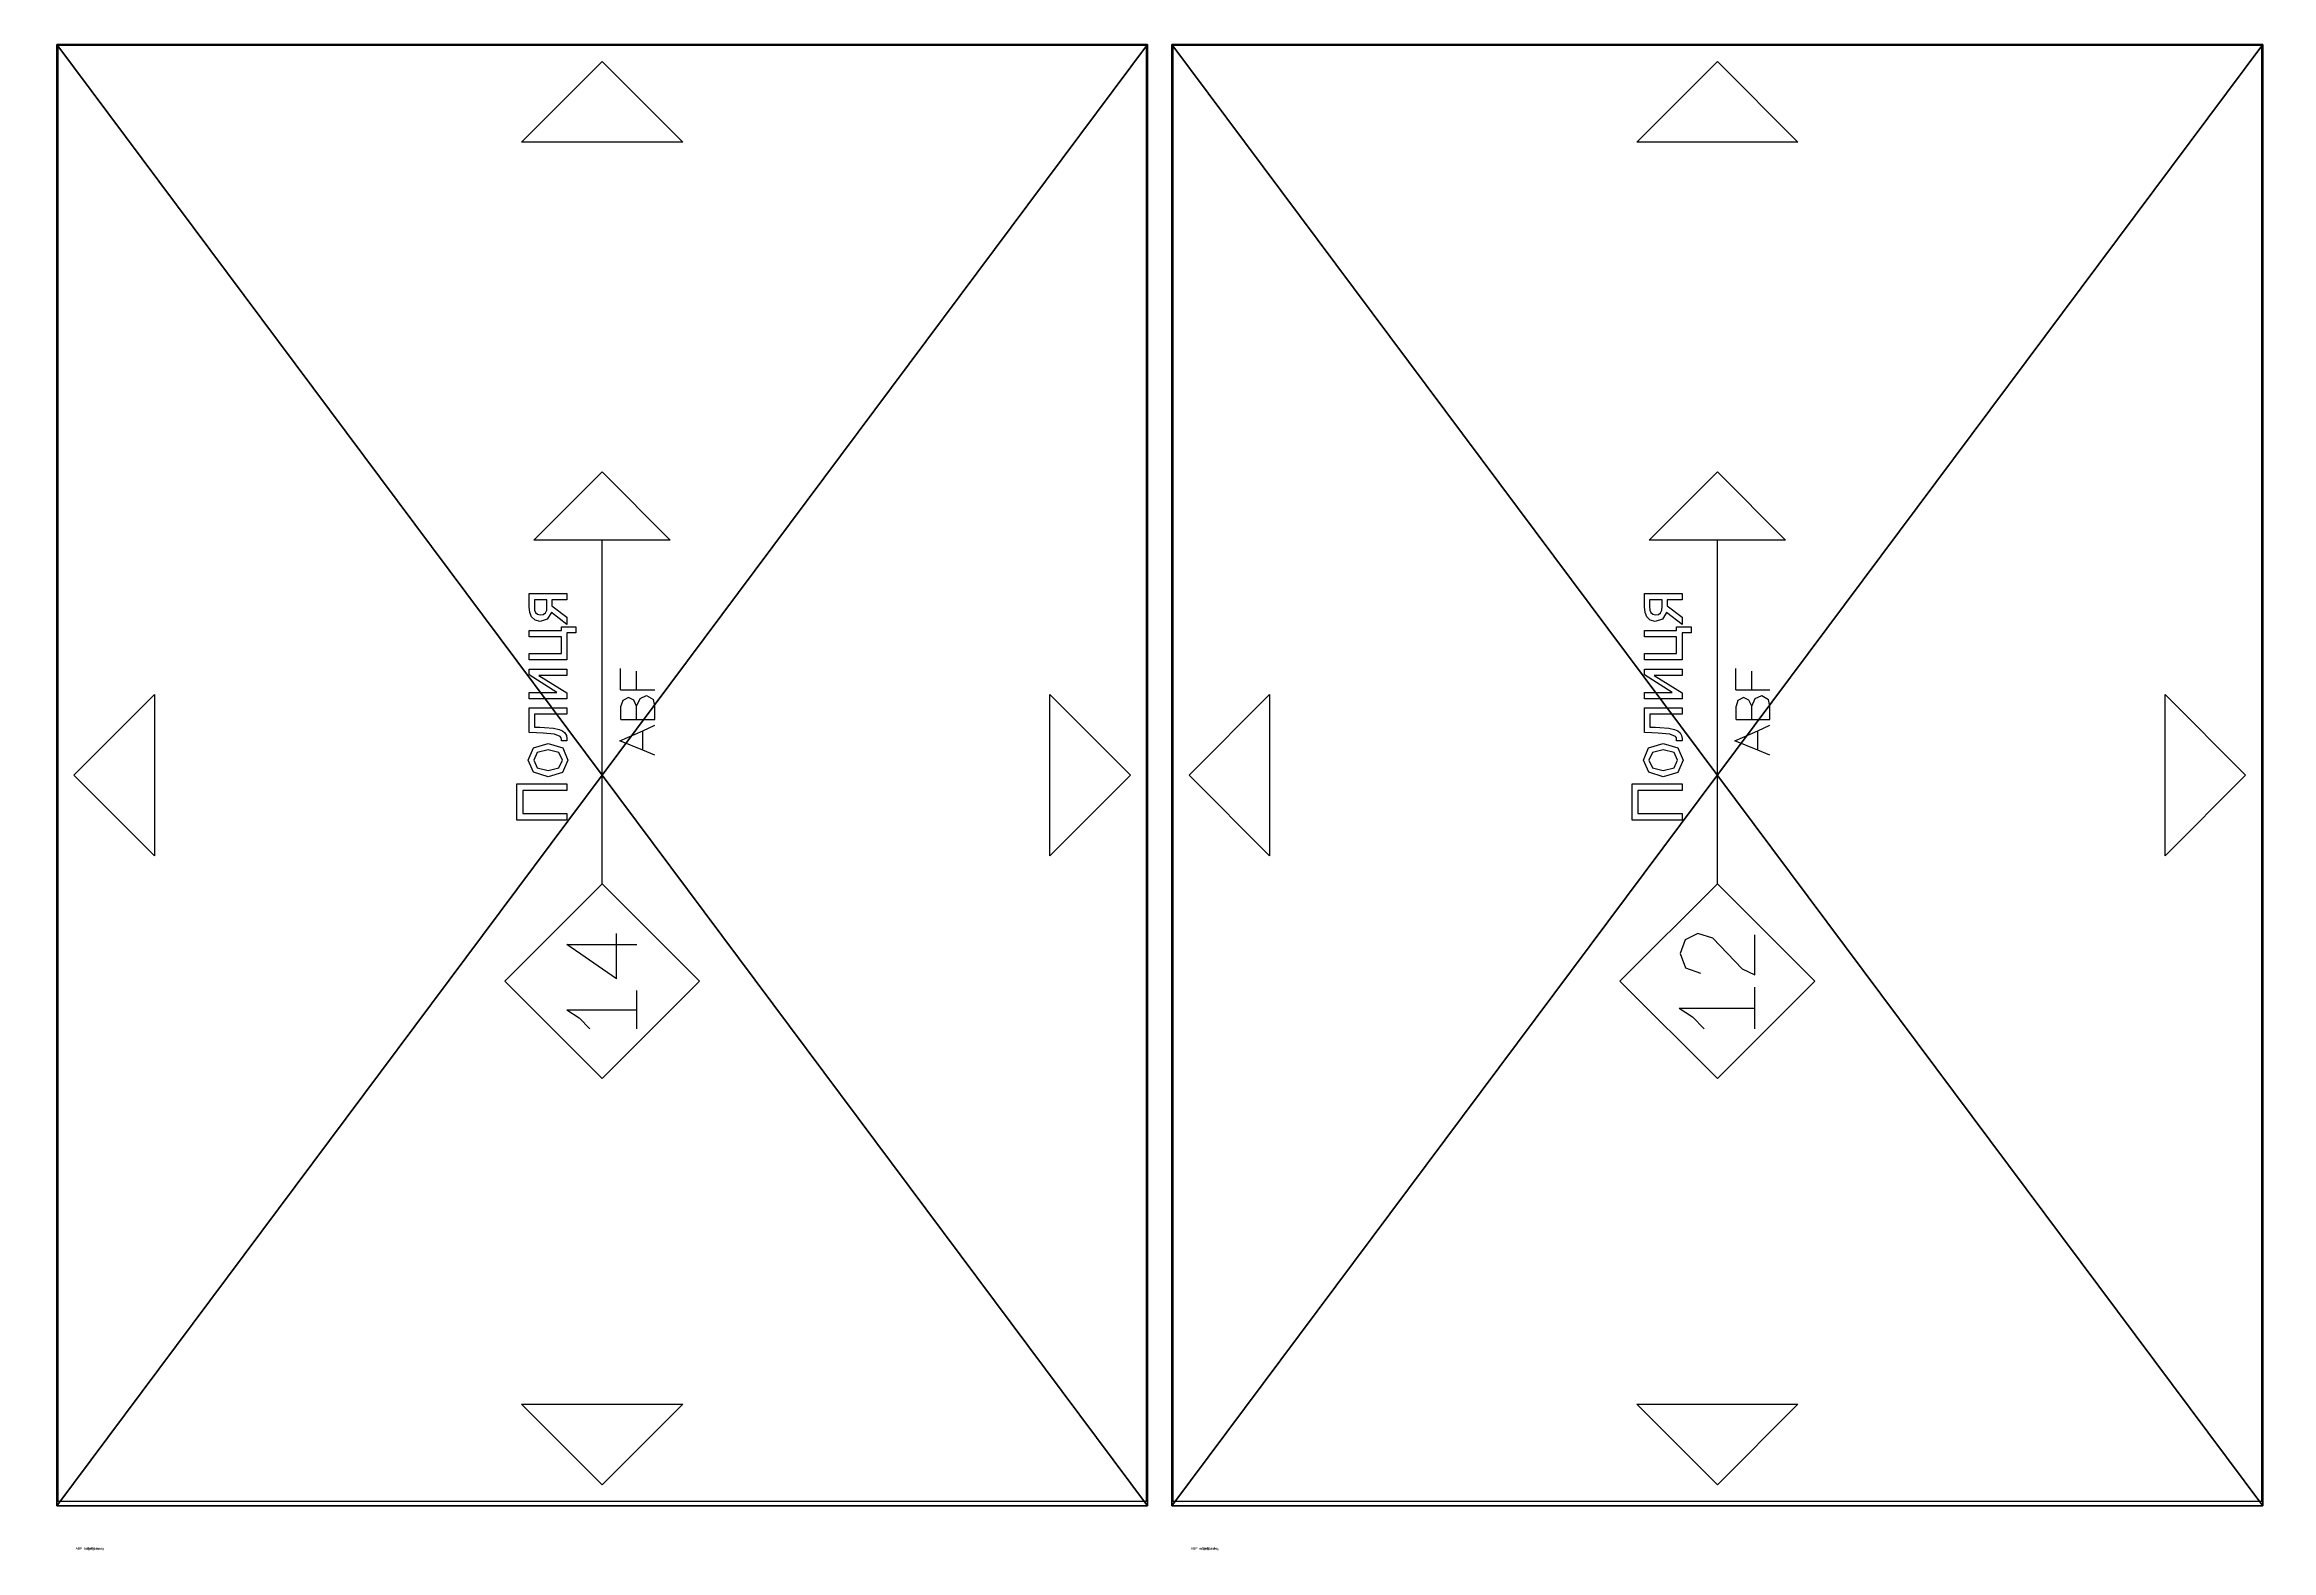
# Model space of a CAD drawing. Header units: millimetres. Extents: x -53597 to 18, y -2458 to 2097.
# Drawn here: x -4893 to -3978, y -18 to 600 of the extents above; entities that cross this region are included whole.
import ezdxf

# ---------------------------------------------------------------- set-up
doc = ezdxf.new("R2010")
doc.units = ezdxf.units.MM
doc.header["$LTSCALE"] = 25.4
doc.layers.get('0').update_dxf_attribs({"true_color": 0xffffff})
for name, color, linetype, true_color in [('ABF_cuttingLines', 32, 'Continuous', 0xcc6600), ('ABF_edgeBanding', 32, 'Continuous', 0xcc5400), ('ABF_Label', 253, 'Continuous', 0x9999cc)]:
    doc.layers.add(name, color=color, linetype=linetype, true_color=true_color)

# ---------------------------------------------------------------- blocks, each defined once
blk = doc.blocks.new('Group448#1')
at = {"layer": 'ABF_Label', "color": 0}
for p, q in [((-11.73, 9.21), (-11.73, 22.25)), ((-11.73, 22.25), (-2.26, 22.25)), ((-4, 20.71), (-10, 20.71)), ((-10, 20.71), (-10, 9.21)), ((-4, 9.21), (-4, 20.71)), ((-2.26, 22.25), (-2.26, 9.21)), ((-0.44, 14.09), (0.76, 17.9)), ((0.76, 17.9), (3.94, 19.26)), ((3.94, 17.84), (1.95, 16.92)), ((3.94, 19.26), (7.11, 17.91)), ((5.91, 16.92), (3.94, 17.84)), ((7.11, 17.91), (8.3, 14.09)), ((11.06, 17.11), (11.12, 18.99)), ((11.12, 18.99), (17.57, 18.99)), ((12.56, 17.6), (12.5, 16.21)), ((15.92, 17.6), (12.56, 17.6)), ((15.92, 9.21), (15.92, 17.6)), ((17.57, 18.99), (17.57, 9.21)), ((19.95, 9.21), (19.95, 18.99)), ((19.95, 18.99), (21.58, 18.99)), ((21.58, 18.99), (21.58, 11.81)), ((21.58, 11.81), (26.13, 18.99)), ((26.13, 18.99), (27.67, 18.99)), ((27.67, 18.99), (27.67, 9.21)), ((30.06, 9.21), (30.06, 18.99)), ((30.06, 18.99), (31.7, 18.99)), ((31.7, 18.99), (31.7, 10.62)), ((36.07, 10.62), (36.07, 18.99)), ((36.07, 18.99), (37.72, 18.99)), ((37.72, 18.99), (37.72, 10.62)), ((40.1, 16.2), (40.42, 17.48)), ((40.42, 17.48), (41.28, 18.4)), ((41.28, 18.4), (42.39, 18.84)), ((42.39, 18.84), (43.88, 18.99)), ((43.07, 17.61), (42.43, 17.38)), ((43.96, 17.67), (43.07, 17.61)), ((43.88, 18.99), (47.4, 18.99)), ((45.75, 17.67), (43.96, 17.67)), ((45.75, 14.38), (45.75, 17.67)), ((47.4, 18.99), (47.4, 9.21)), ((0.73, 10.32), (-0.44, 14.09)), ((1.95, 16.92), (1.26, 14.09)), ((1.26, 14.09), (1.95, 11.3)), ((5.9, 11.29), (6.6, 14.09)), ((6.6, 14.09), (5.91, 16.92)), ((8.3, 14.09), (7.11, 10.28)), ((10.07, 10.91), (10.71, 12.42)), ((10.71, 12.42), (11, 15.42)), ((11, 15.42), (11.06, 17.11)), ((12.27, 12.69), (11.95, 11.2)), ((12.45, 14.99), (12.27, 12.69)), ((12.5, 16.21), (12.45, 14.99)), ((26.04, 16.5), (21.44, 9.21)), ((26.04, 9.21), (26.04, 16.5)), ((39.3, 9.21), (42.45, 13.23)), ((40.67, 14.3), (40.1, 16.2)), ((42.45, 13.23), (40.67, 14.3)), ((44.12, 13.09), (41.22, 9.21)), ((41.95, 16.86), (41.79, 16.15)), ((41.79, 16.15), (41.9, 15.37)), ((41.9, 15.37), (42.3, 14.81)), ((42.43, 17.38), (41.95, 16.86)), ((42.3, 14.81), (43.05, 14.46)), ((43.05, 14.46), (44.02, 14.38)), ((44.02, 14.38), (45.75, 14.38)), ((45.75, 13.09), (44.12, 13.09)), ((45.75, 9.21), (45.75, 13.09)), ((-63.02, 6.49), (-66.14, 3.46)), ((-60.72, 9.95), (-63.02, 6.49)), ((-60.72, 9.95), (-60.72, -9.78)), ((-50.23, 8.28), (-51.65, 4.38)), ((-46.48, 9.68), (-50.23, 8.28)), ((-42.88, 8.36), (-46.48, 9.68)), ((-41.25, 5.11), (-42.88, 8.36)), ((-10, 9.21), (-11.73, 9.21)), ((-2.26, 9.21), (-4, 9.21)), ((3.94, 8.93), (0.73, 10.32)), ((1.95, 11.3), (3.94, 10.35)), ((3.94, 10.35), (5.9, 11.29)), ((7.11, 10.28), (3.94, 8.93)), ((8.93, 9.21), (8.93, 10.64)), ((8.93, 10.64), (9.02, 10.64)), ((9.24, 9.2), (8.93, 9.21)), ((9.02, 10.64), (9.14, 10.63)), ((9.14, 10.63), (9.3, 10.62)), ((9.6, 9.19), (9.24, 9.2)), ((9.3, 10.62), (9.71, 10.69)), ((10.37, 9.32), (9.6, 9.19)), ((9.71, 10.69), (10.07, 10.91)), ((11.01, 9.71), (10.37, 9.32)), ((11.53, 10.3), (11.01, 9.71)), ((11.95, 11.2), (11.53, 10.3)), ((17.57, 9.21), (15.92, 9.21)), ((21.44, 9.21), (19.95, 9.21)), ((27.67, 9.21), (26.04, 9.21)), ((37.16, 9.21), (30.06, 9.21)), ((31.7, 10.62), (36.07, 10.62)), ((37.16, 6.86), (37.16, 9.21)), ((38.69, 6.86), (37.16, 6.86)), ((37.72, 10.62), (38.69, 10.62)), ((38.69, 10.62), (38.69, 6.86)), ((41.22, 9.21), (39.3, 9.21)), ((47.4, 9.21), (45.75, 9.21)), ((-42.51, 1.2), (-50.47, -6.45)), ((-42.51, 1.2), (-41.25, 5.11)), ((-28.29, 0), (61.31, 0)), ((6.49, -10.57), (8.95, -4.58)), ((8.95, -4.58), (11.61, -10.57)), ((14.53, -4.88), (17.96, -4.88)), ((14.53, -4.88), (14.53, -8.98)), ((19.51, -5.38), (17.96, -4.88)), ((20.29, -6.84), (19.51, -5.38)), ((22.27, -4.79), (22.27, -8.97)), ((22.27, -4.79), (27.81, -4.79)), ((-66.14, -9.78), (-60.72, -9.78)), ((-60.72, -9.78), (-55.29, -9.78)), ((-50.47, -6.45), (-52.02, -9.78)), ((-52.02, -9.78), (-41.58, -9.78)), ((5.21, -13.72), (6.49, -10.57)), ((6.49, -10.57), (11.61, -10.57)), ((11.61, -10.57), (13.01, -13.72)), ((14.53, -8.98), (14.53, -13.72)), ((14.53, -8.98), (17.96, -8.98)), ((17.96, -8.98), (19.55, -8.25)), ((17.96, -8.98), (20.04, -9.9)), ((19.55, -8.25), (20.29, -6.84)), ((20.74, -11.59), (19.76, -13.36)), ((20.04, -9.9), (20.74, -11.59)), ((22.27, -8.97), (27.09, -8.97)), ((22.27, -8.97), (22.27, -13.72)), ((14.53, -13.72), (17.96, -13.72)), ((17.96, -13.72), (19.76, -13.36))]:
    blk.add_line(p, q, dxfattribs=at)
for points in [[(-28.29, 0, 0), (-53.69, -25.4, 0), (-79.09, 0, 0), (-53.69, 25.4, 0), (-28.29, 0, 0)], [(61.31, 17.78, 0), (79.09, 0, 0), (61.31, -17.78, 0), (61.31, 17.78, 0)]]:
    blk.add_polyline3d(points, close=True, dxfattribs=at)
blk = doc.blocks.new('Group464#1')
at = {"layer": 'ABF_cuttingLines', "color": 0}
blk.add_polyline3d([(-17.4, 617.6, 0), (-464.6, 617.6, 0), (-464.6, 20, 0), (-17.4, 20, 0), (-17.4, 617.6, 0)], close=True, dxfattribs=at)
blk = doc.blocks.new('Group465#1')
at = {"layer": 'ABF_edgeBanding', "color": 0}
for points in [[(-241, 610.98, 0), (-207.91, 577.9, 0), (-274.09, 577.9, 0), (-241, 610.98, 0)], [(-457.98, 318, 0), (-424.9, 351.09, 0), (-424.9, 284.91, 0), (-457.98, 318, 0)], [(-24.02, 318, 0), (-57.1, 284.91, 0), (-57.1, 351.09, 0), (-24.02, 318, 0)], [(-241, 26.62, 0), (-274.09, 59.7, 0), (-207.91, 59.7, 0), (-241, 26.62, 0)]]:
    blk.add_polyline3d(points, close=True, dxfattribs=at)
blk = doc.blocks.new('______#9')
at = {"color": 0}
for p, q in [((-465, 618), (-465, 18)), ((-17, 618), (-465, 618)), ((-17, 618, 18), (-465, 618, 18)), ((-465, 618, 18), (-465, 18, 18)), ((-465, 618, 18), (-465, 18, 18)), ((-465, 618), (-465, 618, 18)), ((-465, 618), (-465, 18)), ((-17, 618), (-465, 618)), ((-465, 618), (-465, 618, 18)), ((-17, 618, 18), (-465, 618, 18)), ((-17, 618), (-17, 618, 18)), ((-17, 18, 18), (-17, 618, 18)), ((-17, 18), (-17, 618)), ((-17, 18), (-17, 618)), ((-17, 18, 18), (-17, 618, 18)), ((-17, 618), (-17, 618, 18)), ((-465, 18, 18), (-17, 18, 18)), ((-465, 18), (-465, 18, 18)), ((-465, 18), (-17, 18)), ((-465, 18), (-17, 18)), ((-465, 18, 18), (-17, 18, 18)), ((-465, 18), (-465, 18, 18)), ((-17, 18), (-17, 18, 18)), ((-17, 18), (-17, 18, 18))]:
    blk.add_line(p, q, dxfattribs=at)
at = {"layer": 'ABF_cuttingLines', "color": 0}
ref = blk.add_blockref('Group464#1', (0, 0, 18), dxfattribs=at)
ref.add_attrib('Skp_GroupInstanceName', '_ABF_cuttingLines', (0, 0), dxfattribs={"layer": '0', "height": 1})
at = {"layer": 'ABF_edgeBanding', "color": 0}
ref = blk.add_blockref('Group465#1', (0, 0, 18), dxfattribs=at)
ref.add_attrib('Skp_GroupInstanceName', '_ABF_edgeBanding', (0, 0), dxfattribs={"layer": '0', "height": 1})
at = {"layer": 'ABF_Label', "color": 0}
ref = blk.add_blockref('Group448#1', (-241, 318, 18), dxfattribs=dict(at, xscale=1.574803149606299, yscale=1.574803149606299, rotation=90))
ref.add_attrib('Skp_GroupInstanceName', '_ABF_Label', (0, 0), dxfattribs={"layer": '0', "height": 1})
at = {"color": 0}
mesh = blk.add_polyface(dxfattribs=at)
corners = [(-17, 618), (-465, 18), (-465, 618), (-17, 18)]
mesh.append_faces([[corners[k] for k in face] for face in [(0, 1, 2), (1, 0, 3)]], dxfattribs={"vtx0": -1, "color": 0})
at = {"color": 7, "true_color": 0xffffff}
mesh = blk.add_polyface(dxfattribs=at)
corners = [(-17, 18, 18), (-465, 618, 18), (-465, 18, 18), (-17, 618, 18)]
mesh.append_faces([[corners[k] for k in face] for face in [(0, 1, 2), (1, 0, 3)]], dxfattribs={"vtx0": -1, "color": 7})
at = {"color": 0}
mesh = blk.add_polyface(dxfattribs=at)
corners = [(-465, 618, 18), (-465, 18), (-465, 18, 18), (-465, 618)]
mesh.append_faces([[corners[k] for k in face] for face in [(0, 1, 2), (1, 0, 3)]], dxfattribs={"vtx0": -1, "color": 0})
mesh = blk.add_polyface(dxfattribs=at)
corners = [(-465, 618, 18), (-17, 618), (-465, 618), (-17, 618, 18)]
mesh.append_faces([[corners[k] for k in face] for face in [(0, 1, 2), (1, 0, 3)]], dxfattribs={"vtx0": -1, "color": 0})
mesh = blk.add_polyface(dxfattribs=at)
corners = [(-17, 618), (-17, 18, 18), (-17, 18), (-17, 618, 18)]
mesh.append_faces([[corners[k] for k in face] for face in [(0, 1, 2), (1, 0, 3)]], dxfattribs={"vtx0": -1, "color": 0})
mesh = blk.add_polyface(dxfattribs=at)
corners = [(-17, 18, 18), (-465, 18), (-17, 18), (-465, 18, 18)]
mesh.append_faces([[corners[k] for k in face] for face in [(0, 1, 2), (1, 0, 3)]], dxfattribs={"vtx0": -1, "color": 0})
blk = doc.blocks.new('Group451#1')
at = {"layer": 'ABF_Label', "color": 0}
for p, q in [((-11.73, 9.21), (-11.73, 22.25)), ((-11.73, 22.25), (-2.26, 22.25)), ((-4, 20.71), (-10, 20.71)), ((-10, 20.71), (-10, 9.21)), ((-4, 9.21), (-4, 20.71)), ((-2.26, 22.25), (-2.26, 9.21)), ((-0.44, 14.09), (0.76, 17.9)), ((0.76, 17.9), (3.94, 19.26)), ((3.94, 17.84), (1.95, 16.92)), ((3.94, 19.26), (7.11, 17.91)), ((5.91, 16.92), (3.94, 17.84)), ((7.11, 17.91), (8.3, 14.09)), ((11.06, 17.11), (11.12, 18.99)), ((11.12, 18.99), (17.57, 18.99)), ((12.56, 17.6), (12.5, 16.21)), ((15.92, 17.6), (12.56, 17.6)), ((15.92, 9.21), (15.92, 17.6)), ((17.57, 18.99), (17.57, 9.21)), ((19.95, 9.21), (19.95, 18.99)), ((19.95, 18.99), (21.58, 18.99)), ((21.58, 18.99), (21.58, 11.81)), ((21.58, 11.81), (26.13, 18.99)), ((26.13, 18.99), (27.67, 18.99)), ((27.67, 18.99), (27.67, 9.21)), ((30.06, 9.21), (30.06, 18.99)), ((30.06, 18.99), (31.7, 18.99)), ((31.7, 18.99), (31.7, 10.62)), ((36.07, 10.62), (36.07, 18.99)), ((36.07, 18.99), (37.72, 18.99)), ((37.72, 18.99), (37.72, 10.62)), ((40.1, 16.2), (40.42, 17.48)), ((40.42, 17.48), (41.28, 18.4)), ((41.28, 18.4), (42.39, 18.84)), ((42.39, 18.84), (43.88, 18.99)), ((43.07, 17.61), (42.43, 17.38)), ((43.96, 17.67), (43.07, 17.61)), ((43.88, 18.99), (47.4, 18.99)), ((45.75, 17.67), (43.96, 17.67)), ((45.75, 14.38), (45.75, 17.67)), ((47.4, 18.99), (47.4, 9.21)), ((0.73, 10.32), (-0.44, 14.09)), ((1.95, 16.92), (1.26, 14.09)), ((1.26, 14.09), (1.95, 11.3)), ((5.9, 11.29), (6.6, 14.09)), ((6.6, 14.09), (5.91, 16.92)), ((8.3, 14.09), (7.11, 10.28)), ((10.07, 10.91), (10.71, 12.42)), ((10.71, 12.42), (11, 15.42)), ((11, 15.42), (11.06, 17.11)), ((12.27, 12.69), (11.95, 11.2)), ((12.45, 14.99), (12.27, 12.69)), ((12.5, 16.21), (12.45, 14.99)), ((26.04, 16.5), (21.44, 9.21)), ((26.04, 9.21), (26.04, 16.5)), ((39.3, 9.21), (42.45, 13.23)), ((40.67, 14.3), (40.1, 16.2)), ((42.45, 13.23), (40.67, 14.3)), ((44.12, 13.09), (41.22, 9.21)), ((41.95, 16.86), (41.79, 16.15)), ((41.79, 16.15), (41.9, 15.37)), ((41.9, 15.37), (42.3, 14.81)), ((42.43, 17.38), (41.95, 16.86)), ((42.3, 14.81), (43.05, 14.46)), ((43.05, 14.46), (44.02, 14.38)), ((44.02, 14.38), (45.75, 14.38)), ((45.75, 13.09), (44.12, 13.09)), ((45.75, 9.21), (45.75, 13.09)), ((-63.25, 6), (-66.14, 3.2)), ((-61.13, 9.2), (-63.25, 6)), ((-61.13, 9.2), (-61.13, -9.05)), ((-53.09, -3.77), (-44.18, 9.2)), ((-44.18, 9.2), (-44.18, -3.77)), ((-10, 9.21), (-11.73, 9.21)), ((-2.26, 9.21), (-4, 9.21)), ((3.94, 8.93), (0.73, 10.32)), ((1.95, 11.3), (3.94, 10.35)), ((3.94, 10.35), (5.9, 11.29)), ((7.11, 10.28), (3.94, 8.93)), ((8.93, 9.21), (8.93, 10.64)), ((8.93, 10.64), (9.02, 10.64)), ((9.24, 9.2), (8.93, 9.21)), ((9.02, 10.64), (9.14, 10.63)), ((9.14, 10.63), (9.3, 10.62)), ((9.6, 9.19), (9.24, 9.2)), ((9.3, 10.62), (9.71, 10.69)), ((10.37, 9.32), (9.6, 9.19)), ((9.71, 10.69), (10.07, 10.91)), ((11.01, 9.71), (10.37, 9.32)), ((11.53, 10.3), (11.01, 9.71)), ((11.95, 11.2), (11.53, 10.3)), ((17.57, 9.21), (15.92, 9.21)), ((21.44, 9.21), (19.95, 9.21)), ((27.67, 9.21), (26.04, 9.21)), ((37.16, 9.21), (30.06, 9.21)), ((31.7, 10.62), (36.07, 10.62)), ((37.16, 6.86), (37.16, 9.21)), ((38.69, 6.86), (37.16, 6.86)), ((37.72, 10.62), (38.69, 10.62)), ((38.69, 10.62), (38.69, 6.86)), ((41.22, 9.21), (39.3, 9.21)), ((47.4, 9.21), (45.75, 9.21)), ((-28.29, 0), (61.31, 0)), ((-53.09, -3.77), (-44.18, -3.77)), ((-44.18, -3.77), (-41.25, -3.77)), ((-44.18, -3.77), (-44.18, -9.05)), ((6.49, -10.57), (8.95, -4.58)), ((8.95, -4.58), (11.61, -10.57)), ((14.53, -4.88), (17.96, -4.88)), ((14.53, -4.88), (14.53, -8.98)), ((19.51, -5.38), (17.96, -4.88)), ((20.29, -6.84), (19.51, -5.38)), ((22.27, -4.79), (22.27, -8.97)), ((22.27, -4.79), (27.81, -4.79)), ((-66.14, -9.05), (-61.13, -9.05)), ((-61.13, -9.05), (-56.11, -9.05)), ((5.21, -13.72), (6.49, -10.57)), ((6.49, -10.57), (11.61, -10.57)), ((11.61, -10.57), (13.01, -13.72)), ((14.53, -8.98), (14.53, -13.72)), ((14.53, -8.98), (17.96, -8.98)), ((17.96, -8.98), (19.55, -8.25)), ((17.96, -8.98), (20.04, -9.9)), ((19.55, -8.25), (20.29, -6.84)), ((20.74, -11.59), (19.76, -13.36)), ((20.04, -9.9), (20.74, -11.59)), ((22.27, -8.97), (27.09, -8.97)), ((22.27, -8.97), (22.27, -13.72)), ((14.53, -13.72), (17.96, -13.72)), ((17.96, -13.72), (19.76, -13.36))]:
    blk.add_line(p, q, dxfattribs=at)
for points in [[(-28.29, 0, 0), (-53.69, -25.4, 0), (-79.09, 0, 0), (-53.69, 25.4, 0), (-28.29, 0, 0)], [(61.31, 17.78, 0), (79.09, 0, 0), (61.31, -17.78, 0), (61.31, 17.78, 0)]]:
    blk.add_polyline3d(points, close=True, dxfattribs=at)
blk = doc.blocks.new('Group466#1')
at = {"layer": 'ABF_cuttingLines', "color": 0}
blk.add_polyline3d([(-17.4, 617.6, 0), (-464.6, 617.6, 0), (-464.6, 20, 0), (-17.4, 20, 0), (-17.4, 617.6, 0)], close=True, dxfattribs=at)
blk = doc.blocks.new('Group467#1')
at = {"layer": 'ABF_edgeBanding', "color": 0}
for points in [[(-241, 610.98, 0), (-207.91, 577.9, 0), (-274.09, 577.9, 0), (-241, 610.98, 0)], [(-457.98, 318, 0), (-424.9, 351.09, 0), (-424.9, 284.91, 0), (-457.98, 318, 0)], [(-24.02, 318, 0), (-57.1, 284.91, 0), (-57.1, 351.09, 0), (-24.02, 318, 0)], [(-241, 26.62, 0), (-274.09, 59.7, 0), (-207.91, 59.7, 0), (-241, 26.62, 0)]]:
    blk.add_polyline3d(points, close=True, dxfattribs=at)
blk = doc.blocks.new('______#10')
at = {"color": 0}
for p, q in [((-465, 618), (-465, 18)), ((-17, 618), (-465, 618)), ((-17, 618, 18), (-465, 618, 18)), ((-465, 618, 18), (-465, 18, 18)), ((-465, 618, 18), (-465, 18, 18)), ((-465, 618), (-465, 618, 18)), ((-465, 618), (-465, 18)), ((-17, 618), (-465, 618)), ((-465, 618), (-465, 618, 18)), ((-17, 618, 18), (-465, 618, 18)), ((-17, 618), (-17, 618, 18)), ((-17, 18, 18), (-17, 618, 18)), ((-17, 18), (-17, 618)), ((-17, 18), (-17, 618)), ((-17, 18, 18), (-17, 618, 18)), ((-17, 618), (-17, 618, 18)), ((-465, 18, 18), (-17, 18, 18)), ((-465, 18), (-465, 18, 18)), ((-465, 18), (-17, 18)), ((-465, 18), (-17, 18)), ((-465, 18, 18), (-17, 18, 18)), ((-465, 18), (-465, 18, 18)), ((-17, 18), (-17, 18, 18)), ((-17, 18), (-17, 18, 18))]:
    blk.add_line(p, q, dxfattribs=at)
at = {"layer": 'ABF_cuttingLines', "color": 0}
ref = blk.add_blockref('Group466#1', (0, 0, 18), dxfattribs=at)
ref.add_attrib('Skp_GroupInstanceName', '_ABF_cuttingLines', (0, 0), dxfattribs={"layer": '0', "height": 1})
at = {"layer": 'ABF_edgeBanding', "color": 0}
ref = blk.add_blockref('Group467#1', (0, 0, 18), dxfattribs=at)
ref.add_attrib('Skp_GroupInstanceName', '_ABF_edgeBanding', (0, 0), dxfattribs={"layer": '0', "height": 1})
at = {"layer": 'ABF_Label', "color": 0}
ref = blk.add_blockref('Group451#1', (-241, 318, 18), dxfattribs=dict(at, xscale=1.574803149606299, yscale=1.574803149606299, rotation=90))
ref.add_attrib('Skp_GroupInstanceName', '_ABF_Label', (0, 0), dxfattribs={"layer": '0', "height": 1})
at = {"color": 0}
mesh = blk.add_polyface(dxfattribs=at)
corners = [(-17, 618), (-465, 18), (-465, 618), (-17, 18)]
mesh.append_faces([[corners[k] for k in face] for face in [(0, 1, 2), (1, 0, 3)]], dxfattribs={"vtx0": -1, "color": 0})
at = {"color": 7, "true_color": 0xffffff}
mesh = blk.add_polyface(dxfattribs=at)
corners = [(-17, 18, 18), (-465, 618, 18), (-465, 18, 18), (-17, 618, 18)]
mesh.append_faces([[corners[k] for k in face] for face in [(0, 1, 2), (1, 0, 3)]], dxfattribs={"vtx0": -1, "color": 7})
at = {"color": 0}
mesh = blk.add_polyface(dxfattribs=at)
corners = [(-465, 618, 18), (-465, 18), (-465, 18, 18), (-465, 618)]
mesh.append_faces([[corners[k] for k in face] for face in [(0, 1, 2), (1, 0, 3)]], dxfattribs={"vtx0": -1, "color": 0})
mesh = blk.add_polyface(dxfattribs=at)
corners = [(-465, 618, 18), (-17, 618), (-465, 618), (-17, 618, 18)]
mesh.append_faces([[corners[k] for k in face] for face in [(0, 1, 2), (1, 0, 3)]], dxfattribs={"vtx0": -1, "color": 0})
mesh = blk.add_polyface(dxfattribs=at)
corners = [(-17, 618), (-17, 18, 18), (-17, 18), (-17, 618, 18)]
mesh.append_faces([[corners[k] for k in face] for face in [(0, 1, 2), (1, 0, 3)]], dxfattribs={"vtx0": -1, "color": 0})
mesh = blk.add_polyface(dxfattribs=at)
corners = [(-17, 18, 18), (-465, 18), (-17, 18), (-465, 18, 18)]
mesh.append_faces([[corners[k] for k in face] for face in [(0, 1, 2), (1, 0, 3)]], dxfattribs={"vtx0": -1, "color": 0})
blk = doc.blocks.new('Group450#1')
at = {"layer": 'ABF_Label', "color": 0}
for p, q in [((-11.73, 9.21), (-11.73, 22.25)), ((-11.73, 22.25), (-2.26, 22.25)), ((-4, 20.71), (-10, 20.71)), ((-10, 20.71), (-10, 9.21)), ((-4, 9.21), (-4, 20.71)), ((-2.26, 22.25), (-2.26, 9.21)), ((-0.44, 14.09), (0.76, 17.9)), ((0.76, 17.9), (3.94, 19.26)), ((3.94, 17.84), (1.95, 16.92)), ((3.94, 19.26), (7.11, 17.91)), ((5.91, 16.92), (3.94, 17.84)), ((7.11, 17.91), (8.3, 14.09)), ((11.06, 17.11), (11.12, 18.99)), ((11.12, 18.99), (17.57, 18.99)), ((12.56, 17.6), (12.5, 16.21)), ((15.92, 17.6), (12.56, 17.6)), ((15.92, 9.21), (15.92, 17.6)), ((17.57, 18.99), (17.57, 9.21)), ((19.95, 9.21), (19.95, 18.99)), ((19.95, 18.99), (21.58, 18.99)), ((21.58, 18.99), (21.58, 11.81)), ((21.58, 11.81), (26.13, 18.99)), ((26.13, 18.99), (27.67, 18.99)), ((27.67, 18.99), (27.67, 9.21)), ((30.06, 9.21), (30.06, 18.99)), ((30.06, 18.99), (31.7, 18.99)), ((31.7, 18.99), (31.7, 10.62)), ((36.07, 10.62), (36.07, 18.99)), ((36.07, 18.99), (37.72, 18.99)), ((37.72, 18.99), (37.72, 10.62)), ((40.1, 16.2), (40.42, 17.48)), ((40.42, 17.48), (41.28, 18.4)), ((41.28, 18.4), (42.39, 18.84)), ((42.39, 18.84), (43.88, 18.99)), ((43.07, 17.61), (42.43, 17.38)), ((43.96, 17.67), (43.07, 17.61)), ((43.88, 18.99), (47.4, 18.99)), ((45.75, 17.67), (43.96, 17.67)), ((45.75, 14.38), (45.75, 17.67)), ((47.4, 18.99), (47.4, 9.21)), ((0.73, 10.32), (-0.44, 14.09)), ((1.95, 16.92), (1.26, 14.09)), ((1.26, 14.09), (1.95, 11.3)), ((5.9, 11.29), (6.6, 14.09)), ((6.6, 14.09), (5.91, 16.92)), ((8.3, 14.09), (7.11, 10.28)), ((10.07, 10.91), (10.71, 12.42)), ((10.71, 12.42), (11, 15.42)), ((11, 15.42), (11.06, 17.11)), ((12.27, 12.69), (11.95, 11.2)), ((12.45, 14.99), (12.27, 12.69)), ((12.5, 16.21), (12.45, 14.99)), ((26.04, 16.5), (21.44, 9.21)), ((26.04, 9.21), (26.04, 16.5)), ((39.3, 9.21), (42.45, 13.23)), ((40.67, 14.3), (40.1, 16.2)), ((42.45, 13.23), (40.67, 14.3)), ((44.12, 13.09), (41.22, 9.21)), ((41.95, 16.86), (41.79, 16.15)), ((41.79, 16.15), (41.9, 15.37)), ((41.9, 15.37), (42.3, 14.81)), ((42.43, 17.38), (41.95, 16.86)), ((42.3, 14.81), (43.05, 14.46)), ((43.05, 14.46), (44.02, 14.38)), ((44.02, 14.38), (45.75, 14.38)), ((45.75, 13.09), (44.12, 13.09)), ((45.75, 9.21), (45.75, 13.09)), ((-63.03, 6.46), (-66.14, 3.44)), ((-60.75, 9.9), (-63.03, 6.46)), ((-60.75, 9.9), (-60.75, -9.73)), ((-51.84, 5.19), (-50.02, 8.65)), ((-50.02, 8.65), (-46.65, 9.83)), ((-46.65, 9.83), (-43.21, 8.65)), ((-43.21, 8.65), (-41.8, 5.19)), ((-10, 9.21), (-11.73, 9.21)), ((-2.26, 9.21), (-4, 9.21)), ((3.94, 8.93), (0.73, 10.32)), ((1.95, 11.3), (3.94, 10.35)), ((3.94, 10.35), (5.9, 11.29)), ((7.11, 10.28), (3.94, 8.93)), ((8.93, 9.21), (8.93, 10.64)), ((8.93, 10.64), (9.02, 10.64)), ((9.24, 9.2), (8.93, 9.21)), ((9.02, 10.64), (9.14, 10.63)), ((9.14, 10.63), (9.3, 10.62)), ((9.6, 9.19), (9.24, 9.2)), ((9.3, 10.62), (9.71, 10.69)), ((10.37, 9.32), (9.6, 9.19)), ((9.71, 10.69), (10.07, 10.91)), ((11.01, 9.71), (10.37, 9.32)), ((11.53, 10.3), (11.01, 9.71)), ((11.95, 11.2), (11.53, 10.3)), ((17.57, 9.21), (15.92, 9.21)), ((21.44, 9.21), (19.95, 9.21)), ((27.67, 9.21), (26.04, 9.21)), ((37.16, 9.21), (30.06, 9.21)), ((31.7, 10.62), (36.07, 10.62)), ((37.16, 6.86), (37.16, 9.21)), ((38.69, 6.86), (37.16, 6.86)), ((37.72, 10.62), (38.69, 10.62)), ((38.69, 10.62), (38.69, 6.86)), ((41.22, 9.21), (39.3, 9.21)), ((47.4, 9.21), (45.75, 9.21)), ((-43.38, 1.95), (-46.65, 0.89)), ((-46.65, 0.89), (-43.38, -0.25)), ((-41.8, 5.19), (-43.38, 1.95)), ((-28.29, 0), (61.31, 0)), ((-50.29, -8.44), (-52.1, -4.63)), ((-43.38, -0.25), (-41.25, -4.03)), ((-41.25, -4.03), (-43.38, -8.44)), ((6.49, -10.57), (8.95, -4.58)), ((8.95, -4.58), (11.61, -10.57)), ((14.53, -4.88), (17.96, -4.88)), ((14.53, -4.88), (14.53, -8.98)), ((19.51, -5.38), (17.96, -4.88)), ((20.29, -6.84), (19.51, -5.38)), ((22.27, -4.79), (22.27, -8.97)), ((22.27, -4.79), (27.81, -4.79)), ((-66.14, -9.73), (-60.75, -9.73)), ((-60.75, -9.73), (-55.35, -9.73)), ((-46.65, -9.73), (-50.29, -8.44)), ((-43.38, -8.44), (-46.65, -9.73)), ((5.21, -13.72), (6.49, -10.57)), ((6.49, -10.57), (11.61, -10.57)), ((11.61, -10.57), (13.01, -13.72)), ((14.53, -8.98), (14.53, -13.72)), ((14.53, -8.98), (17.96, -8.98)), ((17.96, -8.98), (19.55, -8.25)), ((17.96, -8.98), (20.04, -9.9)), ((19.55, -8.25), (20.29, -6.84)), ((20.74, -11.59), (19.76, -13.36)), ((20.04, -9.9), (20.74, -11.59)), ((22.27, -8.97), (27.09, -8.97)), ((22.27, -8.97), (22.27, -13.72)), ((14.53, -13.72), (17.96, -13.72)), ((17.96, -13.72), (19.76, -13.36))]:
    blk.add_line(p, q, dxfattribs=at)
for points in [[(-28.29, 0, 0), (-53.69, -25.4, 0), (-79.09, 0, 0), (-53.69, 25.4, 0), (-28.29, 0, 0)], [(61.31, 17.78, 0), (79.09, 0, 0), (61.31, -17.78, 0), (61.31, 17.78, 0)]]:
    blk.add_polyline3d(points, close=True, dxfattribs=at)
blk = doc.blocks.new('Group468#1')
at = {"layer": 'ABF_cuttingLines', "color": 0}
blk.add_polyline3d([(-17.4, 617.6, 0), (-464.6, 617.6, 0), (-464.6, 20, 0), (-17.4, 20, 0), (-17.4, 617.6, 0)], close=True, dxfattribs=at)
blk = doc.blocks.new('Group469#1')
at = {"layer": 'ABF_edgeBanding', "color": 0}
for points in [[(-241, 610.98, 0), (-207.91, 577.9, 0), (-274.09, 577.9, 0), (-241, 610.98, 0)], [(-457.98, 318, 0), (-424.9, 351.09, 0), (-424.9, 284.91, 0), (-457.98, 318, 0)], [(-24.02, 318, 0), (-57.1, 284.91, 0), (-57.1, 351.09, 0), (-24.02, 318, 0)], [(-241, 26.62, 0), (-274.09, 59.7, 0), (-207.91, 59.7, 0), (-241, 26.62, 0)]]:
    blk.add_polyline3d(points, close=True, dxfattribs=at)
blk = doc.blocks.new('______#11')
at = {"layer": 'ABF_cuttingLines', "color": 0}
ref = blk.add_blockref('Group468#1', (0, 0, 18), dxfattribs=at)
ref.add_attrib('Skp_GroupInstanceName', '_ABF_cuttingLines', (0, 0), dxfattribs={"layer": '0', "height": 1})
at = {"layer": 'ABF_edgeBanding', "color": 0}
ref = blk.add_blockref('Group469#1', (0, 0, 18), dxfattribs=at)
ref.add_attrib('Skp_GroupInstanceName', '_ABF_edgeBanding', (0, 0), dxfattribs={"layer": '0', "height": 1})
at = {"layer": 'ABF_Label', "color": 0}
ref = blk.add_blockref('Group450#1', (-241, 318, 18), dxfattribs=dict(at, xscale=1.574803149606299, yscale=1.574803149606299, rotation=90))
ref.add_attrib('Skp_GroupInstanceName', '_ABF_Label', (0, 0), dxfattribs={"layer": '0', "height": 1})
blk = doc.blocks.new('_48501___EGGER_W_1000_ST9___2800207018__THICKNESS_18')
at = {"color": 0}
for name, p in [('______#11', (-4881, -18)), ('______#10', (-4423, -18)), ('______#9', (-3965, -18))]:
    blk.add_blockref(name, p, dxfattribs=at)

msp = doc.modelspace()

# ---------------------------------------------------------------- block references
at = {"color": 0}
msp.add_blockref('_48501___EGGER_W_1000_ST9___2800207018__THICKNESS_18', (0, 0), dxfattribs=at)

doc.saveas('drawing.dxf')
